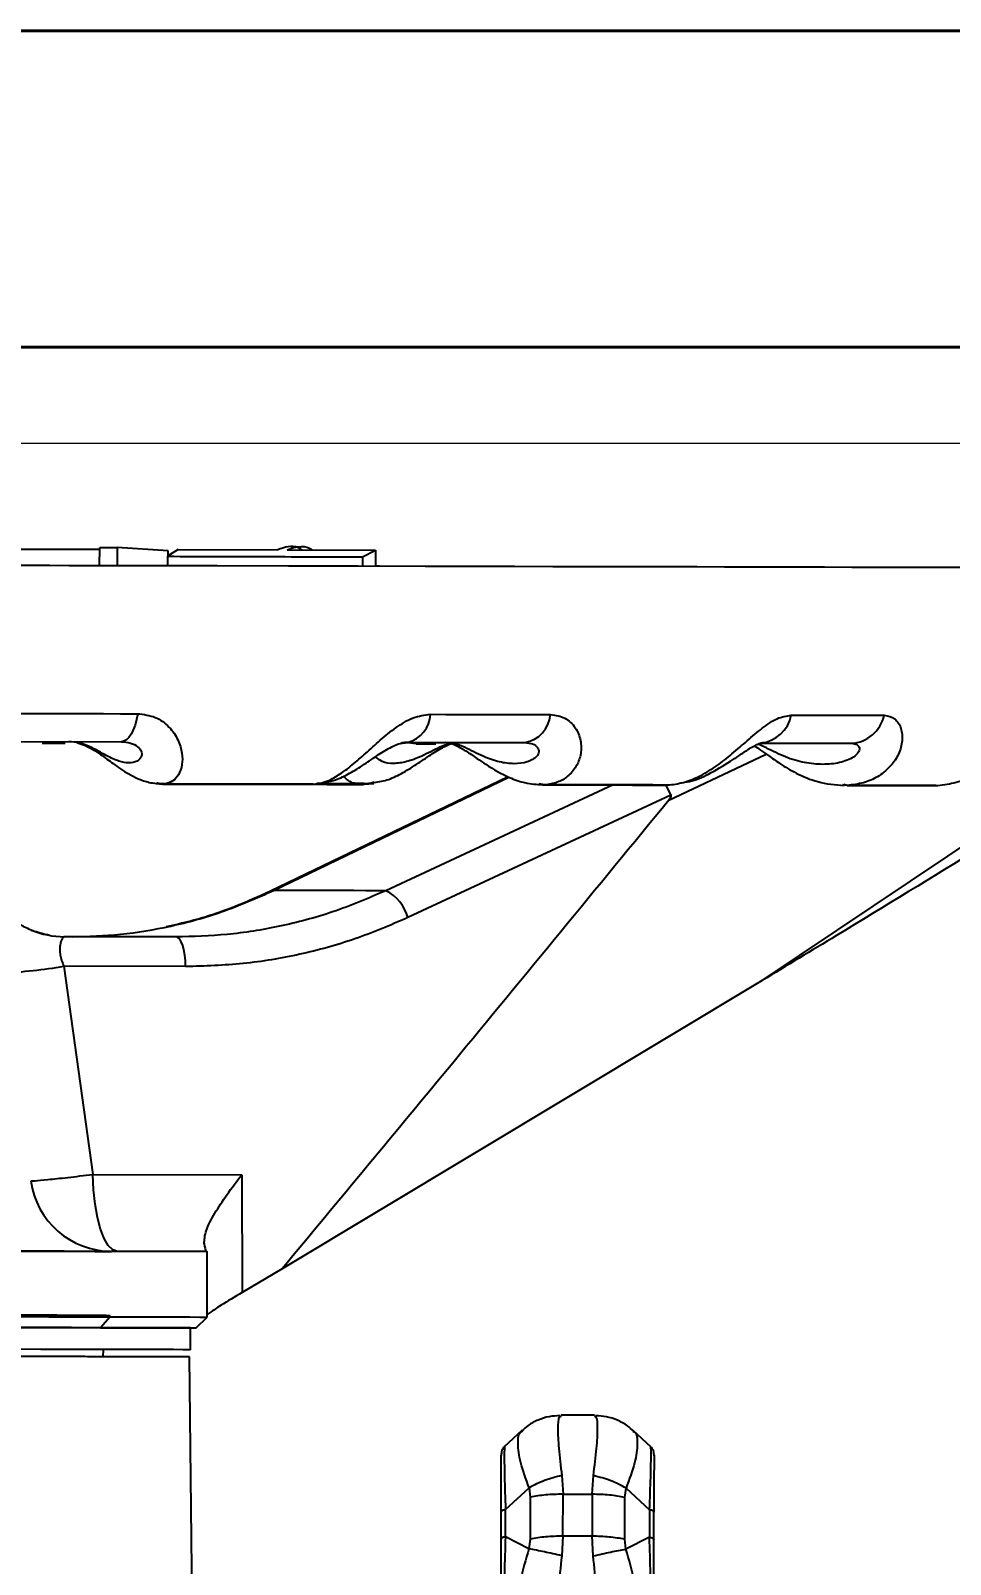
# Model space of a CAD drawing. Header units: millimetres. Extents: x 2016 to 4452, y 736 to 2459.
# Drawn here: x 2825.2 to 2909.5, y 2318.7 to 2459.3 of the extents above; entities that cross this region are included whole.
import ezdxf

# ---------------------------------------------------------------- set-up
doc = ezdxf.new("R2010")
doc.units = ezdxf.units.MM
for name, color, linetype, lineweight in [('AM_5', 3, 'Continuous', 25), ('AM_BOR', 7, 'Continuous', 50), ('粗实线', 7, 'Continuous', 40)]:
    doc.layers.add(name, color=color, linetype=linetype, lineweight=lineweight)
doc.styles.add('SLDTEXTSTYLE1', font='txt.shx', dxfattribs={"width": 0.7, "bigfont": 'gbcbig.shx'})
doc.dimstyles.new('SLDDIMSTYLE12$0', dxfattribs={"dimtxt": 12, "dimasz": 10, "dimexe": 0, "dimexo": 0.0625, "dimgap": 0.875, "dimtad": 1, "dimdec": 1, "dimlfac": 1.8, "dimrnd": 1e-09, "dimzin": 12, "dimdsep": 46, "dimtxsty": 'SLDTEXTSTYLE1', "dimcen": 0.09, "dimdle": 8.16, "dimclrd": 3, "dimclre": 3, "dimadec": 0, "dimazin": 3, "dimtfac": 1, "dimtdec": 1, "dimtofl": 0, "dimtmove": 0, "dimatfit": 3, "dimfxl": 0, "dimfrac": 2, "dimtolj": 1, "dimlwd": 5, "dimlwe": 5, "dimarcsym": 0})

# ---------------------------------------------------------------- blocks, each defined once
blk = doc.blocks.new('*D70')
at = {"layer": 'AM_5', "color": 3, "lineweight": 5, "transparency": 16777216}
blk.add_line((2781.41, 2421.44), (2965.31, 2421.44), dxfattribs=at)
at = {"layer": 'AM_5', "color": 3, "linetype": 'Continuous', "lineweight": 5, "transparency": 16777216}
for p, q in [((2965.31, 2411.44), (2965.31, 2132.7)), ((2828.48, 2122.7), (2965.31, 2122.7))]:
    blk.add_line(p, q, dxfattribs=at)
at = {"layer": 'AM_5', "color": 3, "transparency": 16777216}
for points in [[(2963.64, 2411.44), (2966.97, 2411.44), (2965.31, 2421.44)], [(2963.64, 2132.7), (2966.97, 2132.7), (2965.31, 2122.7)]]:
    blk.add_solid(points, dxfattribs=at)
at = {"layer": 'Defpoints', "color": 0, "transparency": 16777216}
for p in [(2781.35, 2421.44), (2828.42, 2122.7), (2965.31, 2122.7)]:
    blk.add_point(p, dxfattribs=at)
at = {"layer": 'AM_5', "color": 0, "transparency": 16777216, "insert": (2958.43, 2272.07), "char_height": 12, "attachment_point": 5, "rotation": 90, "style": 'SLDTEXTSTYLE1'}
blk.add_mtext('\\A1;350', dxfattribs=at)
blk = doc.blocks.new('rA3')
at = {"layer": '粗实线'}
for p, q in [((753.384, 421.26), (333.384, 421.26)), ((748.384, 416.26), (358.384, 416.26))]:
    blk.add_line(p, q, dxfattribs=at)
blk = doc.blocks.new('图框')
at = {"layer": 'AM_BOR', "xscale": 5.80078125, "yscale": 5.80078125, "zscale": 5.80078125}
blk.add_blockref('rA3', (20358.18, 2244.14), dxfattribs=at)

msp = doc.modelspace()

# ---------------------------------------------------------------- linework, layer by layer
at = {"color": 7, "linetype": 'Continuous', "lineweight": 25}
for p, q in [((2822.633, 2411.75), (2831.544, 2411.736)), ((2831.54, 2410.216), (2831.544, 2411.899)), ((2831.544, 2411.899), (2833.155, 2411.896)), ((2833.155, 2411.896), (2833.151, 2410.213)), ((2837.834, 2411.57), (2833.155, 2411.896)), ((2838.733, 2411.703), (2837.771, 2411.08)), ((2837.833, 2411.12), (2837.834, 2411.57)), ((2838.733, 2411.703), (2847.862, 2411.68)), ((2848.745, 2411.678), (2856.818, 2411.657)), ((2849.992, 2411.922), (2849.095, 2411.924)), ((2855.644, 2411.027), (2856.818, 2411.657)), ((2856.818, 2411.657), (2856.815, 2410.162)), ((2837.771, 2411.08), (2837.769, 2410.202)), ((2855.644, 2411.027), (2855.643, 2410.164)), ((2821.053, 2394.102), (2833.514, 2394.076)), ((2826.261, 2393.945), (2828.375, 2393.941)), ((2859.096, 2393.928), (2859.759, 2394.02)), ((2860.555, 2393.872), (2859.587, 2394.021)), ((2859.759, 2394.02), (2870.524, 2393.997)), ((2860.555, 2393.872), (2862.36, 2393.869)), ((2892.109, 2393.951), (2900.446, 2393.933)), ((2883.712, 2388.714), (2892.632, 2392.951)), ((2868.988, 2390.872), (2847.192, 2380.371)), ((2847.491, 2380.442), (2869.052, 2390.836)), ((2836.773, 2390.289), (2837.517, 2390.214)), ((2837.417, 2390.206), (2837.285, 2390.237)), ((2837.305, 2390.203), (2840.947, 2390.195)), ((2851.109, 2390.177), (2851.259, 2390.191)), ((2851.237, 2390.185), (2851.378, 2390.202)), ((2855.947, 2390.222), (2851.704, 2390.232)), ((2852.275, 2390.22), (2856.215, 2390.211)), ((2855.636, 2390.166), (2856.357, 2390.297)), ((2855.791, 2390.243), (2855.641, 2390.255)), ((2856.215, 2390.211), (2855.791, 2390.243)), ((2856.215, 2390.211), (2856.667, 2390.248)), ((2856.717, 2390.362), (2856.275, 2390.221)), ((2878.618, 2390.13), (2857.779, 2380.42)), ((2883.896, 2389.184), (2859.791, 2377.949)), ((2872.332, 2390.133), (2871.839, 2390.214)), ((2871.84, 2390.214), (2872.478, 2390.142)), ((2883.414, 2390.12), (2883.896, 2389.184)), ((2900.076, 2390.077), (2899.627, 2390.129)), ((2899.767, 2390.155), (2900.254, 2390.087)), ((2900.076, 2390.077), (2899.767, 2390.155)), ((2892.263, 2372.178), (2915.115, 2387.512)), ((2829.013, 2376.202), (2828.255, 2376.204)), ((2838.557, 2376.182), (2828.303, 2376.204)), ((2828.272, 2373.488), (2830.913, 2354.402)), ((2839.424, 2373.464), (2828.272, 2373.488)), ((2892.263, 2372.178), (2848.284, 2345.753)), ((2830.913, 2354.402), (2844.567, 2354.374)), ((2844.567, 2354.374), (2844.603, 2343.585)), ((2841.33, 2347.334), (2833.165, 2347.352)), ((2841.129, 2348.107), (2841.13, 2348.005)), ((2841.386, 2341.334), (2841.399, 2347.334)), ((2848.284, 2345.753), (2844.603, 2343.585)), ((2832.514, 2341.353), (2831.632, 2340.355)), ((2832.514, 2341.353), (2832.515, 2341.456)), ((2840.384, 2340.336), (2841.386, 2341.334)), ((2841.501, 2341.634), (2841.387, 2341.552)), ((2839.88, 2338.337), (2839.884, 2340.337)), ((2831.879, 2337.696), (2831.88, 2338.354)), ((2840.31, 2289.16), (2839.779, 2337.679)), ((2873.833, 2332.233), (2873.746, 2332.18)), ((2876.902, 2332.326), (2873.833, 2332.332)), ((2876.99, 2332.171), (2876.901, 2332.226)), ((2870.27, 2330.945), (2868.629, 2329.429)), ((2870.261, 2330.86), (2870.32, 2330.887)), ((2880.407, 2330.863), (2880.472, 2330.832)), ((2882.095, 2329.399), (2880.459, 2330.923)), ((2873.909, 2326.802), (2874.018, 2325.088)), ((2876.685, 2325.082), (2876.801, 2326.796)), ((2868.749, 2323.682), (2870.907, 2325.676)), ((2870.907, 2325.676), (2871.018, 2324.819)), ((2871.018, 2324.819), (2871.01, 2320.974)), ((2874.01, 2321.243), (2874.018, 2325.088)), ((2874.018, 2325.088), (2876.685, 2325.082)), ((2876.685, 2325.082), (2876.677, 2321.237)), ((2879.676, 2320.955), (2879.685, 2324.8)), ((2879.685, 2324.8), (2879.799, 2325.657)), ((2879.799, 2325.657), (2881.949, 2323.654)), ((2868.343, 2320.963), (2868.348, 2323.463)), ((2868.743, 2321.183), (2868.749, 2323.682)), ((2881.949, 2323.654), (2881.943, 2321.155)), ((2882.343, 2320.933), (2882.348, 2323.433)), ((2870.895, 2320.071), (2868.743, 2321.183)), ((2871.01, 2320.974), (2870.895, 2320.071)), ((2874.01, 2321.243), (2873.894, 2319.437)), ((2876.677, 2321.237), (2874.01, 2321.243)), ((2876.786, 2319.431), (2876.677, 2321.237)), ((2879.787, 2320.052), (2879.676, 2320.955)), ((2881.943, 2321.155), (2879.787, 2320.052))]:
    msp.add_line(p, q, dxfattribs=at)
at = {"color": 7, "linetype": 'Continuous', "lineweight": 25, "flags": 128}
for points in [[(2831.679, 2410.217), (2829.322, 2410.222), (2826.949, 2410.227), (2824.561, 2410.232), (2822.157, 2410.237), (2819.74, 2410.242), (2817.308, 2410.248), (2814.864, 2410.253), (2812.407, 2410.258)], [(2909.573, 2410.049), (2906.019, 2410.057), (2902.159, 2410.065), (2898, 2410.074), (2893.553, 2410.083), (2888.827, 2410.093), (2883.831, 2410.104), (2878.578, 2410.115), (2873.079, 2410.127), (2867.345, 2410.139), (2861.39, 2410.152), (2855.226, 2410.165), (2848.867, 2410.179), (2842.327, 2410.193), (2835.621, 2410.207), (2828.762, 2410.222), (2821.767, 2410.236)], [(2833.151, 2410.213), (2832.95, 2410.213), (2832.749, 2410.213), (2832.548, 2410.214), (2832.347, 2410.214), (2832.145, 2410.215), (2831.944, 2410.215), (2831.742, 2410.216), (2831.54, 2410.216)], [(2837.831, 2410.204), (2837.51, 2410.204), (2835.41, 2410.209), (2833.294, 2410.213)], [(2926.879, 2410.013), (2926.69, 2410.013), (2926.125, 2410.014), (2925.185, 2410.016), (2923.872, 2410.019), (2922.189, 2410.023), (2920.14, 2410.027), (2917.73, 2410.032), (2914.965, 2410.038), (2911.85, 2410.045), (2908.394, 2410.052), (2904.605, 2410.061), (2900.491, 2410.069), (2896.062, 2410.079), (2891.328, 2410.089), (2886.301, 2410.1), (2880.993, 2410.111), (2875.415, 2410.123), (2869.582, 2410.136), (2863.506, 2410.149), (2857.202, 2410.162), (2856.815, 2410.163)], [(2822.287, 2396.676), (2823.901, 2396.673), (2825.51, 2396.669), (2827.112, 2396.666), (2828.709, 2396.662), (2830.298, 2396.659), (2831.882, 2396.656), (2833.459, 2396.652), (2835.029, 2396.649)], [(2835.029, 2396.649), (2834.924, 2396.103), (2834.787, 2395.603), (2834.622, 2395.158), (2834.432, 2394.78), (2834.221, 2394.477), (2833.994, 2394.255), (2833.757, 2394.121), (2833.514, 2394.076)], [(2861.865, 2396.592), (2863.276, 2396.588), (2864.678, 2396.586), (2866.07, 2396.583), (2867.451, 2396.58), (2868.822, 2396.577), (2870.183, 2396.574), (2871.533, 2396.571), (2872.873, 2396.568)], [(2894.944, 2396.521), (2896.056, 2396.519), (2897.156, 2396.516), (2898.242, 2396.514), (2899.314, 2396.512), (2900.373, 2396.509), (2901.419, 2396.507), (2902.451, 2396.505), (2903.468, 2396.503)], [(2840.947, 2390.195), (2842.224, 2390.193), (2843.495, 2390.19), (2844.76, 2390.187), (2846.018, 2390.185), (2847.269, 2390.182), (2848.515, 2390.179), (2849.753, 2390.177), (2850.985, 2390.174)], [(2851.481, 2390.174), (2852.398, 2390.172), (2854.046, 2390.169), (2855.682, 2390.165)], [(2872.125, 2390.129), (2872.781, 2390.128), (2873.434, 2390.126), (2874.084, 2390.125), (2874.73, 2390.123), (2875.374, 2390.122), (2876.014, 2390.121), (2876.65, 2390.119), (2877.284, 2390.118)], [(2877.284, 2390.118), (2878.064, 2390.116), (2878.839, 2390.115), (2879.609, 2390.113), (2880.374, 2390.111), (2881.133, 2390.11), (2881.888, 2390.108), (2882.637, 2390.106), (2883.381, 2390.105)], [(2900.049, 2390.069), (2900.826, 2390.068), (2901.885, 2390.065), (2902.923, 2390.063), (2903.942, 2390.061), (2904.939, 2390.059), (2905.916, 2390.057), (2906.873, 2390.055), (2907.808, 2390.053)], [(2847.193, 2380.371), (2847.276, 2380.416), (2847.491, 2380.442)], [(2857.779, 2380.42), (2856.929, 2380.422), (2855.952, 2380.424), (2854.847, 2380.427), (2853.619, 2380.429), (2852.266, 2380.432), (2850.793, 2380.435), (2849.201, 2380.439), (2847.491, 2380.442)], [(2839.424, 2373.464), (2839.4, 2374.002), (2839.346, 2374.515), (2839.263, 2374.985), (2839.155, 2375.395), (2839.025, 2375.729), (2838.879, 2375.977), (2838.721, 2376.13), (2838.557, 2376.182)], [(2833.165, 2347.352), (2832.739, 2347.486), (2832.329, 2347.882), (2831.949, 2348.525), (2831.613, 2349.393), (2831.332, 2350.456), (2831.118, 2351.674), (2830.976, 2353.005), (2830.913, 2354.402)], [(2841.33, 2347.334), (2841.369, 2347.334), (2841.024, 2347.335), (2840.299, 2347.336), (2839.196, 2347.339), (2837.722, 2347.342), (2835.883, 2347.346), (2833.689, 2347.35), (2831.151, 2347.356), (2828.283, 2347.362), (2825.099, 2347.369), (2821.615, 2347.376), (2817.848, 2347.384), (2813.82, 2347.393), (2809.548, 2347.402), (2805.057, 2347.411), (2800.368, 2347.421), (2795.506, 2347.432), (2790.495, 2347.442), (2785.36, 2347.453), (2780.129, 2347.465)], [(2823.625, 2341.475), (2826.888, 2341.468), (2829.856, 2341.462), (2832.515, 2341.456)], [(2823.625, 2341.372), (2826.888, 2341.365), (2829.856, 2341.358), (2832.514, 2341.353)], [(2832.514, 2341.353), (2834.877, 2341.348), (2836.888, 2341.344), (2838.537, 2341.34), (2839.817, 2341.337), (2840.721, 2341.335), (2841.244, 2341.334), (2841.386, 2341.334)], [(2822.86, 2340.373), (2826.08, 2340.367), (2829.009, 2340.36), (2831.632, 2340.355)], [(2839.884, 2340.337), (2839.709, 2340.338), (2839.185, 2340.339), (2838.313, 2340.341), (2837.099, 2340.343), (2835.548, 2340.346), (2833.667, 2340.35), (2831.465, 2340.355), (2828.954, 2340.36), (2826.144, 2340.366), (2823.049, 2340.373)], [(2831.632, 2340.355), (2833.962, 2340.35), (2835.946, 2340.346), (2837.574, 2340.342), (2838.836, 2340.339), (2839.728, 2340.338), (2840.244, 2340.336), (2840.384, 2340.336)], [(2839.88, 2338.337), (2839.705, 2338.338), (2839.18, 2338.339), (2838.309, 2338.341), (2837.095, 2338.343), (2835.543, 2338.346), (2833.663, 2338.35), (2831.461, 2338.355), (2828.949, 2338.36), (2826.14, 2338.366), (2823.045, 2338.373)]]:
    msp.add_lwpolyline(points, dxfattribs=at)
at = {"color": 7, "linetype": 'Continuous', "lineweight": 25}
for centre, radius, start, end in [((2859.104, 2396.704), 2.763, 283.71071, 357.65791), ((2870.005, 2396.83), 2.88, 280.39224, 354.78917), ((2891.81, 2397.129), 3.193, 275.38119, 349.01323), ((2900.219, 2397.263), 3.338, 273.90363, 346.83852), ((2856.059, 2376.965), 3.86, 14.77003, 63.52904), ((2828.323, 2384.224), 8.02, 247.49374, 269.8614), ((2818.148, 2438.118), 65.419, 273.89088, 278.90272), ((2832.649, 2354.853), 7.5, 187.87748, 269.87749)]:
    msp.add_arc(centre, radius, start, end, dxfattribs=at)
for points, knots in [([(2850.074, 2411.675), (2849.968, 2411.739), (2849.257, 2412.169), (2848.503, 2411.905), (2847.862, 2411.68)], [0, 0, 0, 0, 0.150179, 1, 1, 1, 1]), ([(2848.745, 2411.678), (2849.435, 2411.916), (2850.216, 2412.186), (2850.946, 2411.726), (2851.031, 2411.672)], [0, 0, 0, 0, 0.8829321, 1, 1, 1, 1]), ([(2837.771, 2411.08), (2840.835, 2411.071), (2846.977, 2411.054), (2852.751, 2411.036), (2855.644, 2411.027)], [0, 0, 0, 0, 0.498853, 1, 1, 1, 1]), ([(2835.029, 2396.649), (2835.586, 2396.578), (2836.704, 2396.436), (2837.973, 2395.465), (2838.783, 2394.271), (2839.141, 2393.04), (2839.132, 2391.914), (2838.814, 2391.028), (2838.266, 2390.403), (2837.771, 2390.278), (2837.517, 2390.214)], [0, 0, 0, 0, 0.1246251, 0.249715, 0.3749212, 0.4997425, 0.6192768, 0.750014, 0.8718903, 1, 1, 1, 1]), ([(2851.237, 2390.185), (2851.596, 2390.25), (2852.296, 2390.377), (2853.461, 2391.002), (2854.466, 2391.747), (2855.301, 2392.459), (2855.93, 2393.022), (2856.578, 2393.612), (2857.491, 2394.432), (2858.694, 2395.418), (2860.271, 2396.385), (2861.334, 2396.523), (2861.865, 2396.592)], [0, 0, 0, 0, 0.1279414, 0.2496336, 0.3801677, 0.4412102, 0.4997094, 0.5635741, 0.62457, 0.749642, 0.8750219, 1, 1, 1, 1]), ([(2872.873, 2396.568), (2873.34, 2396.501), (2874.036, 2396.401), (2874.738, 2395.866), (2875.156, 2395.378), (2875.458, 2394.808), (2875.635, 2394.209), (2875.699, 2393.59), (2875.638, 2392.802), (2875.382, 2392.06), (2874.963, 2391.42), (2874.44, 2390.868), (2873.638, 2390.341), (2872.871, 2390.209), (2872.478, 2390.142)], [0, 0, 0, 0, 0.1244795, 0.1858912, 0.249872, 0.3110952, 0.3752088, 0.436224, 0.5001105, 0.6195221, 0.6833857, 0.7502835, 0.8719702, 1, 1, 1, 1]), ([(2883.78, 2390.119), (2884.261, 2390.188), (2885.197, 2390.322), (2886.67, 2390.953), (2887.878, 2391.7), (2888.83, 2392.411), (2889.523, 2392.972), (2890.209, 2393.561), (2891.137, 2394.377), (2892.281, 2395.357), (2893.665, 2396.316), (2894.518, 2396.453), (2894.944, 2396.521)], [0, 0, 0, 0, 0.1280123, 0.2496484, 0.3801598, 0.4412035, 0.4997139, 0.5635725, 0.6245757, 0.7496418, 0.8750168, 1, 1, 1, 1]), ([(2903.468, 2396.503), (2903.812, 2396.437), (2904.324, 2396.338), (2904.773, 2395.809), (2905.005, 2395.325), (2905.121, 2394.761), (2905.12, 2394.166), (2905.004, 2393.55), (2904.715, 2392.766), (2904.23, 2392.026), (2903.582, 2391.385), (2902.829, 2390.831), (2901.74, 2390.298), (2900.758, 2390.159), (2900.254, 2390.087)], [0, 0, 0, 0, 0.1244747, 0.1859038, 0.2498832, 0.3111024, 0.3751949, 0.4362198, 0.5001014, 0.6195285, 0.6833831, 0.7502623, 0.8718892, 1, 1, 1, 1]), ([(2908.366, 2390.072), (2908.933, 2390.145), (2910.038, 2390.288), (2911.711, 2390.926), (2913.032, 2391.675), (2914.032, 2392.385), (2914.739, 2392.945), (2915.414, 2393.531), (2916.29, 2394.342), (2917.296, 2395.316), (2918.391, 2396.266), (2918.977, 2396.401), (2919.27, 2396.469)], [0, 0, 0, 0, 0.12809559, 0.24966876, 0.38015048, 0.4411948, 0.49971785, 0.5635707, 0.62458364, 0.74964208, 0.87501071, 1, 1, 1, 1]), ([(2833.514, 2394.076), (2833.81, 2394.051), (2834.404, 2394.003), (2835.063, 2393.643), (2835.397, 2393.201), (2835.428, 2392.671), (2835.012, 2392.246), (2834.258, 2392.09), (2833.339, 2392.247), (2832.402, 2392.675), (2831.445, 2393.213), (2830.592, 2393.657), (2829.655, 2394.014), (2829.037, 2394.062), (2828.728, 2394.086)], [0, 0, 0, 0, 0.0625764, 0.1252848, 0.1848997, 0.2501233, 0.3749307, 0.5001323, 0.6253324, 0.7502715, 0.8127295, 0.8750555, 0.937394, 1, 1, 1, 1]), ([(2829.439, 2393.998), (2829.678, 2393.928), (2830.147, 2393.789), (2830.908, 2393.385), (2831.81, 2392.796), (2832.64, 2392.173), (2833.707, 2391.409), (2834.817, 2390.758), (2836.145, 2390.289), (2836.923, 2390.233), (2837.342, 2390.203)], [0, 0, 0, 0, 0.0889663, 0.1751205, 0.2608238, 0.4140952, 0.5091872, 0.7133094, 0.8458673, 1, 1, 1, 1]), ([(2851.447, 2390.266), (2852.019, 2390.333), (2853.036, 2390.452), (2854.46, 2391.163), (2855.763, 2391.971), (2857.048, 2392.871), (2858.109, 2393.527), (2858.84, 2393.856), (2859.481, 2394.065), (2859.835, 2394.061), (2860.071, 2394.058)], [0, 0, 0, 0, 0.1931622, 0.3431372, 0.4976624, 0.6438486, 0.7721107, 0.8302316, 0.8868982, 1, 1, 1, 1]), ([(2856.548, 2390.332), (2856.992, 2390.385), (2857.888, 2390.494), (2859.209, 2391.153), (2860.539, 2391.958), (2861.843, 2392.868), (2862.896, 2393.516), (2863.527, 2393.817), (2863.74, 2393.883), (2863.8, 2393.901)], [0, 0, 0, 0, 0.18164271, 0.36727014, 0.5589206, 0.74049031, 0.89984997, 0.97204441, 1, 1, 1, 1]), ([(2863.884, 2393.928), (2863.802, 2393.919), (2863.444, 2393.878), (2862.746, 2393.578), (2861.862, 2393.148), (2860.795, 2392.617), (2859.643, 2392.194), (2858.462, 2392.046), (2857.416, 2392.168), (2857.017, 2392.536), (2856.831, 2392.707)], [0, 0, 0, 0, 0.0271102, 0.1179757, 0.2043592, 0.2988689, 0.479717, 0.6611364, 0.8425534, 1, 1, 1, 1]), ([(2870.524, 2393.997), (2870.774, 2393.973), (2871.274, 2393.924), (2871.738, 2393.564), (2871.846, 2393.123), (2871.563, 2392.593), (2870.756, 2392.17), (2869.558, 2392.014), (2868.221, 2392.172), (2866.978, 2392.601), (2865.863, 2393.139), (2864.972, 2393.584), (2864.085, 2393.94), (2863.546, 2393.988), (2863.275, 2394.012)], [0, 0, 0, 0, 0.0625764, 0.1252848, 0.1848997, 0.2501233, 0.3749307, 0.5001323, 0.6253324, 0.7502715, 0.8127295, 0.8750555, 0.937394, 1, 1, 1, 1]), ([(2863.292, 2394.012), (2863.392, 2394.004), (2863.582, 2393.988), (2864.01, 2393.842), (2864.53, 2393.585), (2865.239, 2393.158), (2866.057, 2392.599), (2867.369, 2391.704), (2868.829, 2390.863), (2870.598, 2390.241), (2871.616, 2390.168), (2872.158, 2390.129)], [0, 0, 0, 0, 0.0777037, 0.1483677, 0.214032, 0.2764184, 0.3843681, 0.4692883, 0.6935309, 0.8367965, 1, 1, 1, 1]), ([(2884.782, 2390.313), (2885.059, 2390.343), (2885.918, 2390.438), (2887.483, 2391.134), (2888.975, 2392.017), (2890.211, 2392.859), (2890.963, 2393.364), (2891.582, 2393.727), (2892.008, 2393.926), (2892.348, 2394.022), (2892.468, 2394), (2892.53, 2393.989)], [0, 0, 0, 0, 0.0899247, 0.2789122, 0.5096722, 0.5968017, 0.7160872, 0.7813852, 0.8495991, 0.9218501, 1, 1, 1, 1]), ([(2891.547, 2393.699), (2891.564, 2393.689), (2891.698, 2393.607), (2892.155, 2393.295), (2892.912, 2392.749), (2894.005, 2391.984), (2895.505, 2391.099), (2897.488, 2390.266), (2898.969, 2390.139), (2899.773, 2390.07)], [0, 0, 0, 0, 0.011447, 0.0948112, 0.1948902, 0.3296954, 0.5082648, 0.7331009, 1, 1, 1, 1]), ([(2900.446, 2393.933), (2900.631, 2393.909), (2901.003, 2393.861), (2901.242, 2393.501), (2901.117, 2393.061), (2900.538, 2392.532), (2899.394, 2392.109), (2897.835, 2391.954), (2896.17, 2392.113), (2894.707, 2392.54), (2893.508, 2393.083), (2892.647, 2393.512), (2892.093, 2393.798), (2891.861, 2393.838), (2891.847, 2393.841)], [0, 0, 0, 0, 0.066471, 0.1330822, 0.1964075, 0.2656904, 0.3982655, 0.5312595, 0.6642517, 0.7969668, 0.863312, 0.929517, 0.9957353, 1, 1, 1, 1]), ([(2855.641, 2390.255), (2855.312, 2390.243), (2854.611, 2390.218), (2854.131, 2390.676), (2853.876, 2390.919)], [0, 0, 0, 0, 0.4701941, 1, 1, 1, 1]), ([(2837.417, 2390.206), (2837.221, 2390.216), (2836.987, 2390.229), (2836.802, 2390.281), (2836.773, 2390.289)], [0, 0, 0, 0, 0.8392222, 1, 1, 1, 1]), ([(2851.109, 2390.177), (2848.876, 2390.182), (2844.404, 2390.191), (2839.748, 2390.201), (2837.417, 2390.206)], [0, 0, 0, 0, 0.4994087, 1, 1, 1, 1]), ([(2837.517, 2390.214), (2839.847, 2390.209), (2844.513, 2390.199), (2848.994, 2390.19), (2851.237, 2390.185)], [0, 0, 0, 0, 0.4994075, 1, 1, 1, 1]), ([(2851.378, 2390.202), (2851.493, 2390.208), (2851.646, 2390.216), (2851.81, 2390.249), (2851.851, 2390.257)], [0, 0, 0, 0, 0.7502436, 1, 1, 1, 1]), ([(2883.612, 2390.11), (2881.8, 2390.114), (2878.172, 2390.121), (2874.28, 2390.129), (2872.332, 2390.133)], [0, 0, 0, 0, 0.499408, 1, 1, 1, 1]), ([(2872.478, 2390.142), (2874.426, 2390.138), (2878.326, 2390.13), (2881.961, 2390.123), (2883.78, 2390.119)], [0, 0, 0, 0, 0.4994067, 1, 1, 1, 1]), ([(2883.896, 2389.184), (2883.902, 2389.164), (2883.916, 2389.119), (2883.902, 2389.021), (2883.839, 2388.878), (2883.76, 2388.777), (2883.712, 2388.714)], [0, 0, 0, 0, 0.1147934, 0.2642503, 0.5426543, 1, 1, 1, 1]), ([(2908.176, 2390.061), (2906.909, 2390.064), (2904.372, 2390.068), (2901.51, 2390.074), (2900.076, 2390.077)], [0, 0, 0, 0, 0.4994071, 1, 1, 1, 1]), ([(2900.254, 2390.087), (2901.686, 2390.085), (2904.554, 2390.079), (2907.095, 2390.074), (2908.366, 2390.072)], [0, 0, 0, 0, 0.4994057, 1, 1, 1, 1]), ([(2883.712, 2388.714), (2877.118, 2380.677), (2865.343, 2366.324), (2853.497, 2352.039), (2848.284, 2345.753)], [0, 0, 0, 0, 0.5600004, 1, 1, 1, 1]), ([(2915.558, 2386.379), (2914.468, 2385.708), (2909.014, 2382.355), (2901.245, 2377.619), (2894.535, 2373.554), (2892.263, 2372.178)], [0, 0, 0, 0, 0.1418804, 0.7094415, 1, 1, 1, 1]), ([(2829.013, 2376.202), (2830.498, 2376.245), (2833.53, 2376.332), (2838.138, 2377.119), (2842.855, 2378.403), (2845.927, 2379.754), (2847.491, 2380.442)], [0, 0, 0, 0, 0.2354209, 0.48057, 0.7354347, 1, 1, 1, 1]), ([(2847.192, 2380.371), (2846.137, 2379.895), (2843.758, 2378.823), (2840.558, 2377.749), (2838.407, 2377.279), (2837.653, 2377.115)], [0, 0, 0, 0, 0.3410507, 0.7689708, 1, 1, 1, 1]), ([(2857.779, 2380.42), (2856.166, 2379.732), (2852.998, 2378.382), (2848.099, 2377.097), (2843.294, 2376.311), (2840.115, 2376.224), (2838.557, 2376.182)], [0, 0, 0, 0, 0.2645644, 0.5194287, 0.7645782, 1, 1, 1, 1]), ([(2826.938, 2376.324), (2826.474, 2376.433), (2825.553, 2376.65), (2824.357, 2377.225), (2823.398, 2377.822), (2822.857, 2378.145), (2822.578, 2378.165), (2822.432, 2378.028), (2822.351, 2377.704), (2822.317, 2376.958), (2822.413, 2375.389), (2822.585, 2373.744), (2822.68, 2372.839)], [0, 0, 0, 0, 0.1033689, 0.2053754, 0.3058264, 0.4078371, 0.4617314, 0.5190392, 0.5812, 0.6494695, 0.8073596, 1, 1, 1, 1]), ([(2859.791, 2377.949), (2858.182, 2377.26), (2854.964, 2375.881), (2849.893, 2374.51), (2844.702, 2373.619), (2841.188, 2373.516), (2839.424, 2373.464)], [0, 0, 0, 0, 0.2492462, 0.4987214, 0.7485201, 1, 1, 1, 1]), ([(2828.303, 2376.204), (2828.234, 2376.165), (2828.096, 2376.088), (2827.918, 2375.586), (2827.873, 2375.032), (2827.911, 2374.551), (2828.039, 2374.016), (2828.193, 2373.667), (2828.272, 2373.488)], [0, 0, 0, 0, 0.2616178, 0.5161546, 0.6376198, 0.7555299, 0.8740541, 1, 1, 1, 1]), ([(2825.22, 2353.825), (2825.302, 2353.82), (2825.465, 2353.811), (2826.709, 2353.926), (2828.533, 2354.122), (2830.119, 2354.309), (2830.913, 2354.402)], [0, 0, 0, 0, 0.2503671, 0.5005248, 0.7501034, 1, 1, 1, 1]), ([(2841.119, 2348.046), (2841.144, 2348.434), (2841.195, 2349.211), (2842.062, 2350.827), (2843.182, 2352.552), (2844.105, 2353.766), (2844.567, 2354.374)], [0, 0, 0, 0, 0.2499493, 0.4997481, 0.749457, 1, 1, 1, 1]), ([(2781.401, 2347.462), (2783.668, 2347.457), (2788.253, 2347.447), (2794.903, 2347.433), (2801.381, 2347.419), (2807.537, 2347.406), (2813.243, 2347.394), (2818.353, 2347.383), (2822.771, 2347.374), (2826.417, 2347.366), (2829.236, 2347.36), (2831.202, 2347.356), (2832.406, 2347.353), (2832.558, 2347.353), (2832.633, 2347.353)], [0, 0, 0, 0, 0.079193, 0.1601594, 0.2427828, 0.3278545, 0.4136411, 0.5, 0.5863536, 0.6721403, 0.7572171, 0.8398354, 0.9208043, 1, 1, 1, 1]), ([(2833.165, 2347.352), (2833.091, 2347.352), (2832.943, 2347.352), (2832.772, 2347.352), (2832.656, 2347.353), (2832.641, 2347.353), (2832.633, 2347.353)], [0, 0, 0, 0, 0.2501498, 0.4993715, 0.7492584, 1, 1, 1, 1]), ([(2841.119, 2348.046), (2841.184, 2347.748), (2841.268, 2347.366), (2841.319, 2347.34), (2841.33, 2347.334)], [0, 0, 0, 0, 0.7808444, 1, 1, 1, 1]), ([(2844.603, 2343.585), (2843.925, 2343.178), (2842.755, 2342.476), (2841.847, 2341.878), (2841.555, 2341.673), (2841.501, 2341.634)], [0, 0, 0, 0, 0.5280154, 0.9113192, 1, 1, 1, 1]), ([(2832.515, 2341.456), (2831.49, 2341.464), (2829.44, 2341.479), (2825.775, 2341.502), (2821.681, 2341.526), (2817.179, 2341.55), (2812.362, 2341.574), (2807.225, 2341.597), (2801.745, 2341.62), (2794.985, 2341.646), (2786.848, 2341.675), (2780.468, 2341.694), (2777.25, 2341.704)], [0, 0, 0, 0, 0.0890091, 0.1780183, 0.2696134, 0.3612084, 0.4502175, 0.5392267, 0.6308217, 0.7224168, 0.8600381, 1, 1, 1, 1]), ([(2873.748, 2332.29), (2873.407, 2332.272), (2872.717, 2332.235), (2871.723, 2331.912), (2870.871, 2331.467), (2870.426, 2331.058), (2870.239, 2330.885)], [0, 0, 0, 0, 0.2636482, 0.533255, 0.8030343, 1, 1, 1, 1]), ([(2873.746, 2332.18), (2873.707, 2332.172), (2873.569, 2332.145), (2873.517, 2331.168), (2873.594, 2329.39), (2873.803, 2327.674), (2873.909, 2326.802)], [0, 0, 0, 0, 0.11605385, 0.4072247, 0.69857038, 1, 1, 1, 1]), ([(2876.801, 2326.796), (2876.912, 2327.668), (2877.128, 2329.383), (2877.213, 2331.16), (2877.166, 2332.135), (2877.029, 2332.163), (2876.99, 2332.171)], [0, 0, 0, 0, 0.30235279, 0.59460149, 0.88666372, 1, 1, 1, 1]), ([(2880.495, 2330.858), (2880.307, 2331.033), (2879.863, 2331.444), (2879.012, 2331.893), (2878.019, 2332.221), (2877.33, 2332.26), (2876.989, 2332.28)], [0, 0, 0, 0, 0.1977901, 0.4672889, 0.7366185, 1, 1, 1, 1]), ([(2870.907, 2325.676), (2870.616, 2326.48), (2870.043, 2328.063), (2869.847, 2329.777), (2869.932, 2330.732), (2870.225, 2330.846), (2870.261, 2330.86)], [0, 0, 0, 0, 0.3251035, 0.63959, 0.9563205, 1, 1, 1, 1]), ([(2880.472, 2330.832), (2880.508, 2330.818), (2880.798, 2330.703), (2880.875, 2329.748), (2880.674, 2328.041), (2880.094, 2326.46), (2879.799, 2325.657)], [0, 0, 0, 0, 0.0437585, 0.3588199, 0.6740807, 1, 1, 1, 1]), ([(2868.348, 2323.463), (2868.35, 2324.442), (2868.353, 2325.841), (2868.356, 2327.235), (2868.358, 2327.995), (2868.359, 2328.481), (2868.36, 2328.776), (2868.359, 2328.675), (2868.359, 2328.641)], [0, 0, 0, 0, 0.3430655, 0.489647, 0.6330797, 0.7764735, 0.9232465, 1, 1, 1, 1]), ([(2868.632, 2329.423), (2868.62, 2329.412), (2868.55, 2329.349), (2868.462, 2329.197), (2868.375, 2328.978), (2868.365, 2328.822), (2868.36, 2328.745)], [0, 0, 0, 0, 0.0623363, 0.3776324, 0.693034, 1, 1, 1, 1]), ([(2868.687, 2329.363), (2868.679, 2329.393), (2868.641, 2329.531), (2868.624, 2328.67), (2868.648, 2326.709), (2868.713, 2324.743), (2868.749, 2323.682)], [0, 0, 0, 0, 0.0799609, 0.3699951, 0.6599223, 1, 1, 1, 1]), ([(2881.949, 2323.654), (2881.988, 2324.706), (2882.062, 2326.664), (2882.095, 2328.628), (2882.082, 2329.5), (2882.044, 2329.361), (2882.035, 2329.33)], [0, 0, 0, 0, 0.3373309, 0.6273478, 0.9171835, 1, 1, 1, 1]), ([(2882.36, 2328.715), (2882.355, 2328.792), (2882.345, 2328.948), (2882.259, 2329.167), (2882.172, 2329.319), (2882.103, 2329.382), (2882.092, 2329.392)], [0, 0, 0, 0, 0.3080927, 0.6246521, 0.9411056, 1, 1, 1, 1]), ([(2882.359, 2328.607), (2882.359, 2328.643), (2882.36, 2328.744), (2882.359, 2328.444), (2882.358, 2327.954), (2882.356, 2327.189), (2882.353, 2325.796), (2882.35, 2324.405), (2882.348, 2323.433)], [0, 0, 0, 0, 0.0793091, 0.2259045, 0.3693521, 0.5127847, 0.6595677, 1, 1, 1, 1]), ([(2873.909, 2326.802), (2873.366, 2326.663), (2872.278, 2326.384), (2871.364, 2325.912), (2870.907, 2325.676)], [0, 0, 0, 0, 0.5000023, 1, 1, 1, 1]), ([(2879.799, 2325.657), (2879.343, 2325.895), (2878.431, 2326.371), (2877.345, 2326.654), (2876.801, 2326.796)], [0, 0, 0, 0, 0.4999977, 1, 1, 1, 1]), ([(2868.324, 2312.058), (2868.325, 2312.435), (2868.326, 2312.973), (2868.329, 2314.305), (2868.331, 2315.382), (2868.334, 2316.594), (2868.338, 2318.479), (2868.341, 2319.941), (2868.343, 2320.963)], [0, 0, 0, 0, 0.2713523, 0.38737, 0.5008964, 0.614411, 0.7305771, 1, 1, 1, 1]), ([(2868.743, 2321.183), (2868.704, 2320.061), (2868.63, 2317.975), (2868.593, 2314.982), (2868.618, 2312.554), (2868.686, 2311.732), (2868.722, 2311.288)], [0, 0, 0, 0, 0.2683795, 0.4991161, 0.72970851, 1, 1, 1, 1]), ([(2881.922, 2311.26), (2881.96, 2311.699), (2882.031, 2312.516), (2882.067, 2314.928), (2882.043, 2317.928), (2881.978, 2320.024), (2881.943, 2321.155)], [0, 0, 0, 0, 0.2680966, 0.4988227, 0.7294637, 1, 1, 1, 1]), ([(2882.324, 2312.028), (2882.325, 2312.401), (2882.326, 2312.935), (2882.329, 2314.257), (2882.331, 2315.331), (2882.334, 2316.541), (2882.338, 2318.432), (2882.341, 2319.903), (2882.343, 2320.933)], [0, 0, 0, 0, 0.2691806, 0.3853625, 0.4988695, 0.6124074, 0.7284377, 1, 1, 1, 1]), ([(2870.895, 2320.071), (2870.602, 2319.089), (2870.025, 2317.157), (2869.791, 2314.356), (2870.014, 2311.877), (2870.584, 2310.749), (2870.874, 2310.176)], [0, 0, 0, 0, 0.2541677, 0.5000156, 0.7457168, 1, 1, 1, 1]), ([(2873.894, 2319.437), (2873.354, 2319.565), (2872.267, 2319.822), (2871.354, 2319.988), (2870.895, 2320.071)], [0, 0, 0, 0, 0.4968676, 1, 1, 1, 1]), ([(2873.894, 2319.437), (2873.784, 2318.416), (2873.567, 2316.408), (2873.474, 2313.577), (2873.556, 2311.129), (2873.766, 2310.077), (2873.873, 2309.542)], [0, 0, 0, 0, 0.2542602, 0.5000155, 0.7456229, 1, 1, 1, 1]), ([(2876.765, 2309.535), (2876.874, 2310.07), (2877.088, 2311.121), (2877.18, 2313.569), (2877.099, 2316.4), (2876.891, 2318.409), (2876.786, 2319.431)], [0, 0, 0, 0, 0.2543723, 0.4999845, 0.7457353, 1, 1, 1, 1]), ([(2876.786, 2319.431), (2877.33, 2319.557), (2878.417, 2319.81), (2879.33, 2319.971), (2879.787, 2320.052)], [0, 0, 0, 0, 0.50000083, 1, 1, 1, 1]), ([(2879.766, 2310.157), (2880.056, 2310.724), (2880.631, 2311.848), (2880.867, 2314.325), (2880.644, 2317.135), (2880.076, 2319.069), (2879.787, 2320.052)], [0, 0, 0, 0, 0.2523714, 0.4999867, 0.7458393, 1, 1, 1, 1])]:
    msp.add_open_spline(points, degree=3, knots=knots, dxfattribs=at)
for points in [[(2834.866, 2376.19), (2834.021, 2376.192), (2832.33, 2376.195), (2830.118, 2376.2), (2829.013, 2376.202)], [(2838.557, 2376.182), (2838.082, 2376.183), (2837.131, 2376.185), (2835.621, 2376.188), (2834.866, 2376.19)], [(2839.779, 2337.679), (2839.657, 2337.679), (2839.415, 2337.68), (2837.465, 2337.684), (2834.389, 2337.69), (2830.126, 2337.699), (2824.778, 2337.711), (2818.429, 2337.724), (2811.19, 2337.74), (2803.184, 2337.757), (2794.548, 2337.775), (2785.43, 2337.795), (2775.987, 2337.815), (2766.379, 2337.835), (2756.771, 2337.856), (2747.327, 2337.876), (2738.21, 2337.896), (2729.574, 2337.914), (2721.568, 2337.931), (2714.329, 2337.947), (2707.98, 2337.96), (2702.632, 2337.972), (2698.368, 2337.981), (2695.292, 2337.988), (2693.343, 2337.992), (2693.1, 2337.992), (2692.979, 2337.993)], [(2831.879, 2337.696), (2831.771, 2337.696), (2831.554, 2337.696), (2829.814, 2337.7), (2827.069, 2337.706), (2823.265, 2337.714), (2818.492, 2337.724), (2812.827, 2337.736), (2806.367, 2337.75), (2799.222, 2337.765), (2791.516, 2337.782), (2783.38, 2337.799), (2774.953, 2337.817), (2769.237, 2337.829), (2766.379, 2337.835)], [(2874.018, 2325.088), (2873.478, 2325.077), (2872.397, 2325.054), (2871.477, 2324.897), (2871.018, 2324.819)], [(2879.685, 2324.8), (2879.225, 2324.881), (2878.307, 2325.042), (2877.226, 2325.069), (2876.685, 2325.082)], [(2868.749, 2323.682), (2868.69, 2323.669), (2868.572, 2323.641), (2868.447, 2323.587), (2868.364, 2323.527), (2868.354, 2323.484), (2868.348, 2323.463)], [(2882.348, 2323.433), (2882.343, 2323.454), (2882.333, 2323.497), (2882.25, 2323.557), (2882.125, 2323.612), (2882.007, 2323.64), (2881.949, 2323.654)], [(2868.743, 2321.183), (2868.685, 2321.169), (2868.567, 2321.142), (2868.442, 2321.087), (2868.359, 2321.027), (2868.348, 2320.985), (2868.343, 2320.963)], [(2874.01, 2321.243), (2873.47, 2321.232), (2872.388, 2321.209), (2871.469, 2321.052), (2871.01, 2320.974)], [(2879.676, 2320.955), (2879.217, 2321.036), (2878.299, 2321.197), (2877.217, 2321.224), (2876.677, 2321.237)], [(2881.943, 2321.155), (2882.002, 2321.141), (2882.12, 2321.113), (2882.245, 2321.058), (2882.328, 2320.997), (2882.338, 2320.955), (2882.343, 2320.933)]]:
    msp.add_open_spline(points, degree=3, dxfattribs=at)

# ---------------------------------------------------------------- block references
at = {"layer": '粗实线', "linetype": 'ByBlock'}
msp.add_blockref('图框', (-20276.401, -2228.508), dxfattribs=at)

# ---------------------------------------------------------------- dimensions: what is measured, and where the dimension line sits
at = {"layer": 'AM_5'}
dim = msp.add_linear_dim(base=(2965.307, 2122.703), p1=(2781.351, 2421.443), p2=(2828.419, 2122.703), angle=90, text='350', dimstyle='SLDDIMSTYLE12$0', override={"dimlfac": 1, "dimpost": ''}, dxfattribs=at)
dim.commit()
dim.dimension.update_dxf_attribs({"geometry": '*D70', "text_midpoint": (2958.432, 2272.073)})

doc.saveas('drawing.dxf')
